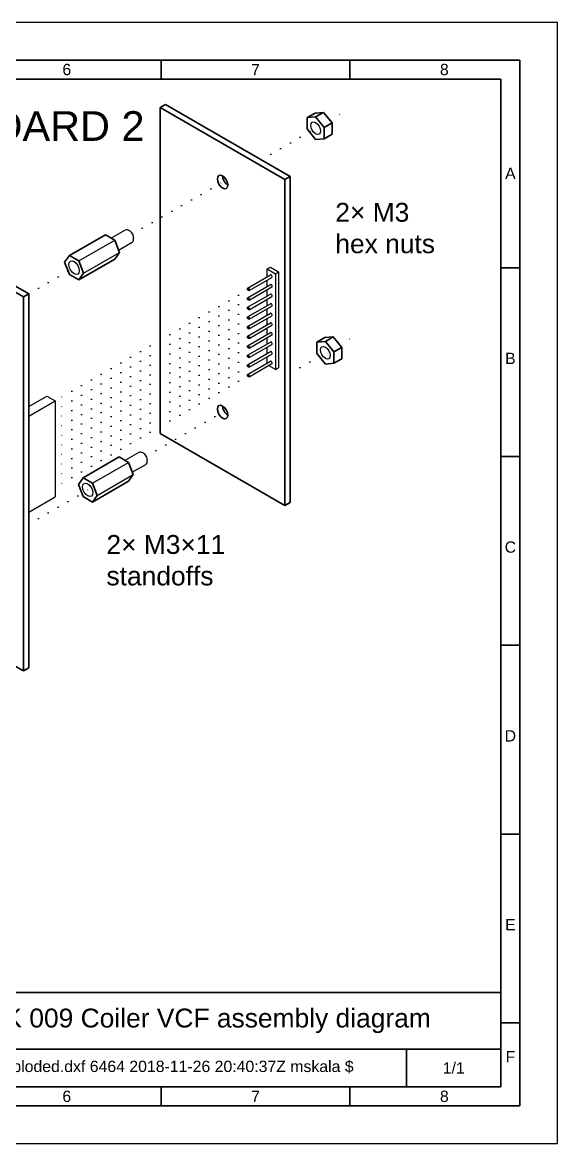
# Model space of a CAD drawing. Header units: millimetres. Extents: x 0 to 420, y 0 to 297.
# Drawn here: x 278.2 to 420, y 0 to 297 of the extents above; entities that cross this region are included whole.
import ezdxf

# ---------------------------------------------------------------- set-up
doc = ezdxf.new("R2010")
doc.units = ezdxf.units.MM
doc.linetypes.add('ACAD_ISO07W100', pattern=[3, 0.1, -2.9])
for name, color, linetype, lineweight, true_color in [('assembly lines', 14, 'ACAD_ISO07W100', 25, 0x800000), ('details', 7, 'Continuous', 25, 0x000000), ('frame', 5, 'Continuous', 35, 0x0000ff), ('holes', 7, 'Continuous', 35, 0x000000), ('notes', 94, 'Continuous', 25, 0x008000), ('outlines', 7, 'Continuous', 35, 0x000000), ('paper outline', 1, 'Continuous', 25, 0xff0000)]:
    doc.layers.add(name, color=color, linetype=linetype, lineweight=lineweight, true_color=true_color)
doc.styles.add('textstyle0', font='')
doc.styles.add('textstyle10', font='')
doc.styles.add('textstyle2', font='')
doc.styles.add('textstyle22', font='')
doc.styles.add('textstyle23', font='')
doc.styles.add('textstyle24', font='')
doc.styles.add('textstyle25', font='')
doc.styles.add('textstyle26', font='')
doc.styles.add('textstyle27', font='')
doc.styles.add('textstyle28', font='')
doc.styles.add('textstyle29', font='')
doc.styles.add('textstyle30', font='')
doc.styles.add('textstyle35', font='')
doc.styles.add('textstyle36', font='')
doc.styles.add('textstyle39', font='')
doc.styles.add('textstyle4', font='')
doc.styles.add('textstyle6', font='')
doc.styles.add('textstyle8', font='')
doc.styles.get('textstyle0').set_extended_font_data('Nimbus Sans L')
doc.styles.get('textstyle10').set_extended_font_data('Nimbus Sans L')
doc.styles.get('textstyle2').set_extended_font_data('Nimbus Sans L')
doc.styles.get('textstyle22').set_extended_font_data('Nimbus Sans L')
doc.styles.get('textstyle23').set_extended_font_data('Nimbus Sans L')
doc.styles.get('textstyle24').set_extended_font_data('Nimbus Sans L')
doc.styles.get('textstyle25').set_extended_font_data('Nimbus Sans L')
doc.styles.get('textstyle26').set_extended_font_data('Nimbus Sans L')
doc.styles.get('textstyle27').set_extended_font_data('Nimbus Sans L')
doc.styles.get('textstyle28').set_extended_font_data('Nimbus Sans L')
doc.styles.get('textstyle29').set_extended_font_data('Nimbus Sans L')
doc.styles.get('textstyle30').set_extended_font_data('Nimbus Sans L')
doc.styles.get('textstyle35').set_extended_font_data('Nimbus Sans L')
doc.styles.get('textstyle36').set_extended_font_data('Nimbus Sans L')
doc.styles.get('textstyle39').set_extended_font_data('Nimbus Sans L')
doc.styles.get('textstyle4').set_extended_font_data('Nimbus Sans L')
doc.styles.get('textstyle6').set_extended_font_data('Nimbus Sans L')
doc.styles.get('textstyle8').set_extended_font_data('Nimbus Sans L')

msp = doc.modelspace()

# ---------------------------------------------------------------- linework, layer by layer
at = {"layer": 'assembly lines'}
for p, q in [((359.64, 271.12), (363.97, 273.62)), ((341.45, 260.62), (356.84, 269.5)), ((307.41, 240.96), (332.25, 255.3)), ((279.91, 225.09), (293.52, 232.94)), ((338.09, 226.29), (286.92, 196.75)), ((338.09, 223.75), (286.92, 194.21)), ((338.09, 221.21), (286.92, 191.67)), ((338.09, 218.67), (286.92, 189.13)), ((338.09, 216.13), (286.92, 186.59)), ((362.22, 211.65), (366.55, 214.15)), ((338.09, 213.59), (286.92, 184.05)), ((338.09, 211.05), (286.92, 181.51)), ((338.09, 208.51), (286.92, 178.97)), ((349.15, 204.1), (359.41, 210.03)), ((338.09, 205.97), (286.92, 176.43)), ((338.09, 203.43), (286.92, 173.89)), ((311.03, 182.09), (332.25, 194.34)), ((279.91, 164.12), (296.53, 173.72))]:
    msp.add_line(p, q, dxfattribs=at)
at = {"layer": 'details'}
for p, q in [((305.5, 241.99), (301.79, 239.84)), ((293.18, 233.81), (302.71, 239.31)), ((303.72, 236.71), (307.34, 238.8)), ((294.43, 230.59), (303.96, 236.09)), ((343.05, 231.7), (343.92, 232.2)), ((343.05, 231.7), (345.25, 230.43)), ((343.05, 229.58), (343.05, 231.7)), ((343.92, 232.2), (346.12, 230.93)), ((337.91, 226.61), (343.97, 230.11)), ((338.28, 225.98), (344.33, 229.47)), ((343.05, 227.04), (343.05, 228.73)), ((345.25, 230.43), (346.12, 230.93)), ((345.25, 230.43), (345.25, 205.02)), ((346.12, 230.93), (346.12, 205.52)), ((337.91, 224.07), (343.97, 227.57)), ((338.28, 223.44), (344.33, 226.93)), ((343.05, 224.5), (343.05, 226.19)), ((337.91, 221.53), (343.97, 225.03)), ((338.28, 220.9), (344.33, 224.39)), ((343.05, 221.96), (343.05, 223.65)), ((337.91, 218.99), (343.97, 222.49)), ((337.91, 216.45), (343.97, 219.95)), ((338.28, 218.36), (344.33, 221.85)), ((343.05, 219.42), (343.05, 221.11)), ((337.91, 213.91), (343.97, 217.41)), ((338.28, 215.82), (344.33, 219.31)), ((343.05, 216.88), (343.05, 218.57)), ((337.91, 211.37), (343.97, 214.87)), ((338.28, 213.28), (344.33, 216.77)), ((338.28, 210.74), (344.33, 214.23)), ((343.05, 214.34), (343.05, 216.03)), ((337.91, 208.83), (343.97, 212.33)), ((338.28, 208.2), (344.33, 211.69)), ((343.05, 211.8), (343.05, 213.49)), ((343.05, 209.26), (343.05, 210.95)), ((337.91, 206.29), (343.97, 209.79)), ((338.28, 205.66), (344.33, 209.15)), ((343.05, 206.72), (343.05, 208.41)), ((337.91, 203.75), (343.97, 207.25)), ((338.28, 203.12), (344.33, 206.61)), ((345.25, 205.02), (343.42, 206.08)), ((345.25, 205.02), (346.12, 205.52)), ((279.91, 195.24), (284.72, 198.02)), ((279.91, 192.7), (286.92, 196.75)), ((284.72, 198.02), (286.92, 196.75)), ((286.92, 196.75), (286.92, 171.35)), ((309.12, 183.11), (305.41, 180.97)), ((296.8, 174.93), (306.33, 180.43)), ((307.34, 177.84), (310.96, 179.93)), ((298.05, 171.71), (307.58, 177.21)), ((279.91, 167.3), (286.92, 171.35))]:
    msp.add_line(p, q, dxfattribs=at)
for centre, major_axis in [((355.92, 268.97), (-0.92, 1.59)), ((291.93, 232.03), (-0.98, 1.7)), ((338.09, 226.29), (-0.184, 0.318)), ((338.09, 223.75), (-0.184, 0.318)), ((338.09, 221.21), (-0.184, 0.318)), ((338.09, 218.67), (-0.184, 0.318)), ((338.09, 216.13), (-0.184, 0.318)), ((338.09, 213.59), (-0.184, 0.318)), ((338.09, 211.05), (-0.184, 0.318)), ((358.49, 209.5), (-0.92, 1.59)), ((338.09, 208.51), (-0.184, 0.318)), ((338.09, 205.97), (-0.184, 0.318)), ((338.09, 203.43), (-0.184, 0.318)), ((295.55, 173.16), (-0.98, 1.7))]:
    msp.add_ellipse(centre, major_axis=major_axis, ratio=0.57735, dxfattribs=at)
for centre, major_axis, start_param, end_param in [((306.42, 240.39), (-0.92, 1.59), 5.403174, 0), ((306.66, 240.53), (-0.75, 1.3), 3.822504, 5.602278), ((306.42, 240.39), (-0.92, 1.59), 3.141593, 4.021609), ((344.15, 229.79), (-0.184, 0.318), 3.141537, 0.000014), ((344.15, 227.25), (-0.184, 0.318), 3.141537, 0.000014), ((344.15, 224.71), (-0.184, 0.318), 3.141537, 0.000014), ((344.15, 222.17), (-0.184, 0.318), 3.141537, 0.000014), ((344.15, 219.63), (-0.184, 0.318), 3.141537, 0.000014), ((344.15, 217.09), (-0.184, 0.318), 3.141537, 0.000014), ((344.15, 214.55), (-0.184, 0.318), 3.141537, 0.000014), ((344.15, 212.01), (-0.184, 0.318), 3.141537, 0.000014), ((344.15, 209.47), (-0.184, 0.318), 3.141537, 0.000014), ((344.15, 206.93), (-0.184, 0.318), 3.141537, 0.000014), ((310.04, 181.52), (-0.92, 1.59), 5.403174, 0), ((310.28, 181.66), (-0.75, 1.3), 3.822504, 5.602278), ((310.04, 181.52), (-0.92, 1.59), 3.141593, 4.021609)]:
    msp.add_ellipse(centre, major_axis=major_axis, ratio=0.57735, start_param=start_param, end_param=end_param, dxfattribs=at)
at = {"layer": 'frame'}
for p, q in [((410, 287), (10, 287)), ((315, 287), (315, 282)), ((365, 287), (365, 282)), ((410, 10), (410, 287)), ((405, 282), (15, 282)), ((405, 15), (405, 282)), ((410, 232), (405, 232)), ((410, 182), (405, 182)), ((410, 132), (405, 132)), ((410, 82), (405, 82)), ((260, 40), (405, 40)), ((410, 32), (405, 32)), ((260, 25), (405, 25)), ((380, 15), (380, 25)), ((15, 15), (405, 15)), ((315, 15), (315, 10)), ((365, 15), (365, 10)), ((10, 10), (410, 10))]:
    msp.add_line(p, q, dxfattribs=at)
at = {"layer": 'holes'}
for centre in [(331.27, 254.74), (331.27, 193.78)]:
    msp.add_ellipse(centre, major_axis=(-0.98, 1.7), ratio=0.57735, dxfattribs=at)
for centre in [(332.65, 255.54), (332.65, 194.58)]:
    msp.add_ellipse(centre, major_axis=(-0.98, 1.7), ratio=0.57735, start_param=0.78537, end_param=2.356223, dxfattribs=at)
at = {"layer": 'outlines'}
for p, q in [((314.77, 274.42), (316.16, 275.22)), ((314.77, 274.42), (347.77, 255.37)), ((314.77, 188.06), (314.77, 274.42)), ((316.16, 275.22), (349.15, 256.17)), ((353.67, 271.77), (355.75, 272.97)), ((353.67, 271.77), (355.92, 271.97)), ((353.67, 268.77), (353.67, 271.77)), ((355.75, 272.97), (358, 273.17)), ((355.92, 271.97), (358, 273.17)), ((355.92, 271.97), (358.17, 269.17)), ((358, 273.17), (360.25, 270.37)), ((358.17, 269.17), (360.25, 270.37)), ((360.25, 270.37), (360.25, 267.37)), ((355.92, 265.97), (353.67, 268.77)), ((358.17, 269.17), (358.17, 266.17)), ((358.17, 266.17), (360.25, 267.37)), ((358.17, 266.17), (355.92, 265.97)), ((347.77, 255.37), (349.15, 256.17)), ((349.15, 256.17), (349.15, 169.81)), ((347.77, 255.37), (347.77, 169.01)), ((246.91, 244.14), (279.91, 225.09)), ((290.68, 235.25), (300.21, 240.75)), ((300.21, 240.75), (302.71, 239.31)), ((302.71, 239.31), (303.96, 236.09)), ((289.43, 233.47), (290.68, 235.25)), ((290.68, 235.25), (293.18, 233.81)), ((303.96, 236.09), (302.71, 234.31)), ((290.68, 230.25), (289.43, 233.47)), ((293.18, 228.81), (302.71, 234.31)), ((293.18, 233.81), (294.43, 230.59)), ((267.52, 230.64), (278.52, 224.29)), ((293.18, 228.81), (290.68, 230.25)), ((294.43, 230.59), (293.18, 228.81)), ((278.52, 224.29), (279.91, 225.09)), ((278.52, 224.29), (278.52, 125.22)), ((279.91, 225.09), (279.91, 126.02)), ((356.24, 212.3), (358.32, 213.5)), ((356.24, 212.3), (358.49, 212.5)), ((356.24, 209.3), (356.24, 212.3)), ((358.32, 213.5), (360.57, 213.7)), ((358.49, 212.5), (360.57, 213.7)), ((358.49, 212.5), (360.74, 209.7)), ((360.57, 213.7), (362.82, 210.9)), ((360.74, 209.7), (362.82, 210.9)), ((362.82, 210.9), (362.82, 207.9)), ((358.49, 206.5), (356.24, 209.3)), ((360.74, 209.7), (360.74, 206.7)), ((360.74, 206.7), (358.49, 206.5)), ((360.74, 206.7), (362.82, 207.9)), ((347.77, 169.01), (314.77, 188.06)), ((294.3, 176.38), (303.83, 181.88)), ((303.83, 181.88), (306.33, 180.43)), ((306.33, 180.43), (307.58, 177.21)), ((293.06, 174.6), (294.3, 176.38)), ((294.3, 176.38), (296.8, 174.93)), ((296.8, 169.94), (306.33, 175.44)), ((307.58, 177.21), (306.33, 175.44)), ((294.3, 171.38), (293.06, 174.6)), ((296.8, 174.93), (298.05, 171.71)), ((296.8, 169.94), (294.3, 171.38)), ((298.05, 171.71), (296.8, 169.94)), ((347.77, 169.01), (349.15, 169.81)), ((278.52, 125.22), (276.33, 126.49)), ((278.52, 125.22), (279.91, 126.02))]:
    msp.add_line(p, q, dxfattribs=at)
at = {"layer": 'paper outline'}
for p, q in [((420, 297), (0, 297)), ((420, 0), (420, 297)), ((0, 0), (420, 0))]:
    msp.add_line(p, q, dxfattribs=at)

# ---------------------------------------------------------------- texts
at = {"layer": 'frame'}
for s, insert, char_height, attachment_point, style in [('6', (290, 284.5), 3, 5, 'textstyle23'), ('7', (340, 284.5), 3, 5, 'textstyle25'), ('8', (390, 284.5), 3, 5, 'textstyle27'), ('A', (407.5, 257), 3, 5, 'textstyle0'), ('B', (407.5, 208), 3, 5, 'textstyle2'), ('C', (407.5, 158), 3, 5, 'textstyle4'), ('D', (407.5, 108), 3, 5, 'textstyle6'), ('E', (407.5, 58), 3, 5, 'textstyle8'), ('MSK 009 Coiler VCF assembly diagram', (263, 32.5), 5, 4, 'textstyle29'), ('F', (407.5, 23), 3, 5, 'textstyle10'), ('$Id: exploded.dxf 6464 2018-11-26 20:40:37Z mskala $', (263, 20), 3, 4, 'textstyle28'), ('1/1', (392.5, 20), 3, 5, 'textstyle30'), ('6', (290, 12.5), 3, 5, 'textstyle22'), ('7', (340, 12.5), 3, 5, 'textstyle24'), ('8', (390, 12.5), 3, 5, 'textstyle26')]:
    msp.add_mtext(s, dxfattribs=dict(at, insert=insert, char_height=char_height, attachment_point=attachment_point, style=style))
at = {"layer": 'notes', "char_height": 5, "attachment_point": 4}
for s, insert, style in [('\\H7.85714;BOARD 2', (262.41, 269.5), 'textstyle39'), ('2× M3\\Phex nuts', (361.13, 242.5), 'textstyle36'), ('2× M3×11\\Pstandoffs', (300.51, 154.5), 'textstyle35')]:
    msp.add_mtext(s, dxfattribs=dict(at, insert=insert, style=style))

doc.saveas('drawing.dxf')
